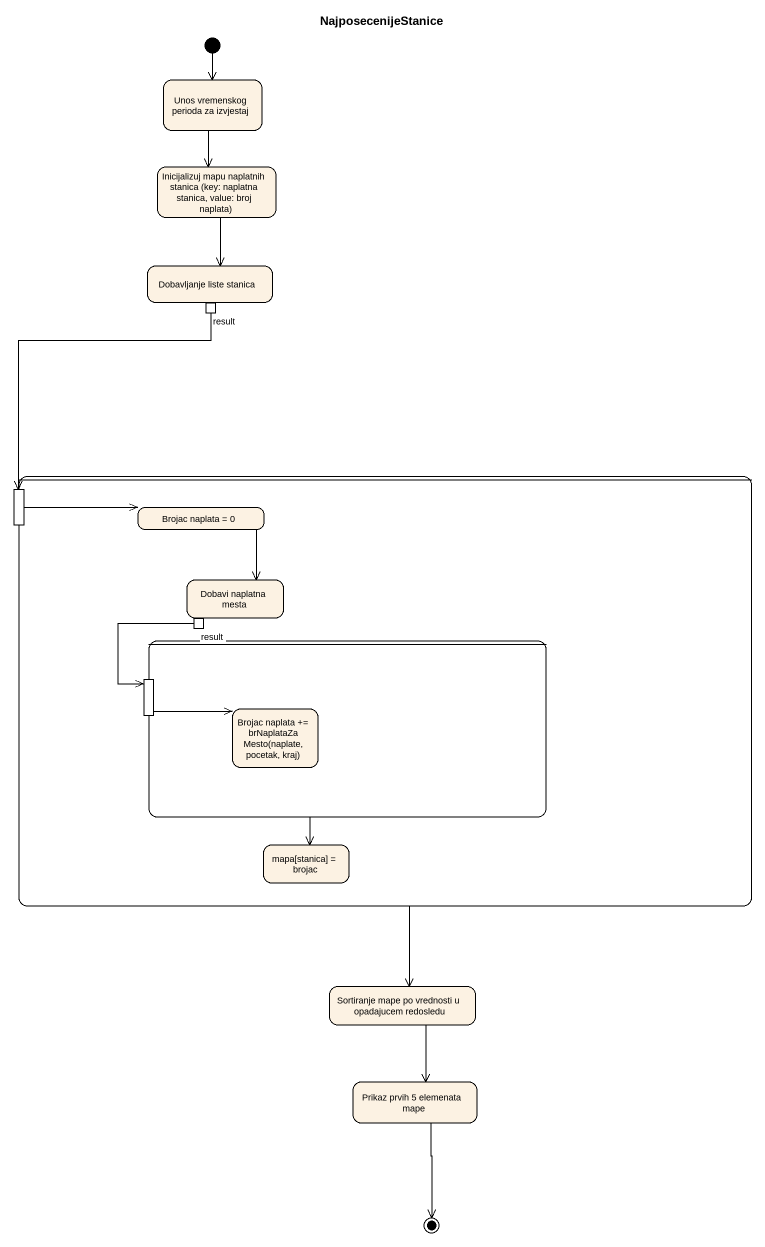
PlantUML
@startuml
title NajposecenijeStanice
hide empty description
state "Unos vremenskog perioda za izvjestaj" as Unos_vremenskog_perioda_za
state "Inicijalizuj mapu naplatnih stanica (key: naplatna stanica, value: broj naplata)" as Inicijalizuj_mapu_naplatnih
state "Dobavljanje liste stanica" as Dobavljanje_liste_stanica {
  state result <<outputPin>>
}
state " " as state1 {
  state pin1 <<inputPin>>
  state "Brojac naplata = 0" as Brojac_naplata_0
  state "Dobavi naplatna mesta" as Dobavi_naplatna_mesta {
    state "result" as result_2 <<outputPin>>
  }
  state " " as state2 {
    state pin2 <<inputPin>>
    state "Brojac naplata += brNaplataZaMesto(naplate, pocetak, kraj)" as Brojac_naplata
  }
  state "mapa[stanica] = brojac" as mapa_stanica_brojac
}
state "Sortiranje mape po vrednosti u opadajucem redosledu" as Sortiranje_mape_po
state "Prikaz prvih 5 elemenata mape" as Prikaz_prvih_5_elemenata
[*] --> Unos_vremenskog_perioda_za
Unos_vremenskog_perioda_za --> Inicijalizuj_mapu_naplatnih
Inicijalizuj_mapu_naplatnih --> Dobavljanje_liste_stanica
result --> pin1
pin1 -right-> Brojac_naplata_0
state1 --> Sortiranje_mape_po
Brojac_naplata_0 --> Dobavi_naplatna_mesta
result_2 --> pin2
state2 --> mapa_stanica_brojac
pin2 -right-> Brojac_naplata
Sortiranje_mape_po --> Prikaz_prvih_5_elemenata
Prikaz_prvih_5_elemenata --> [*]
@enduml
